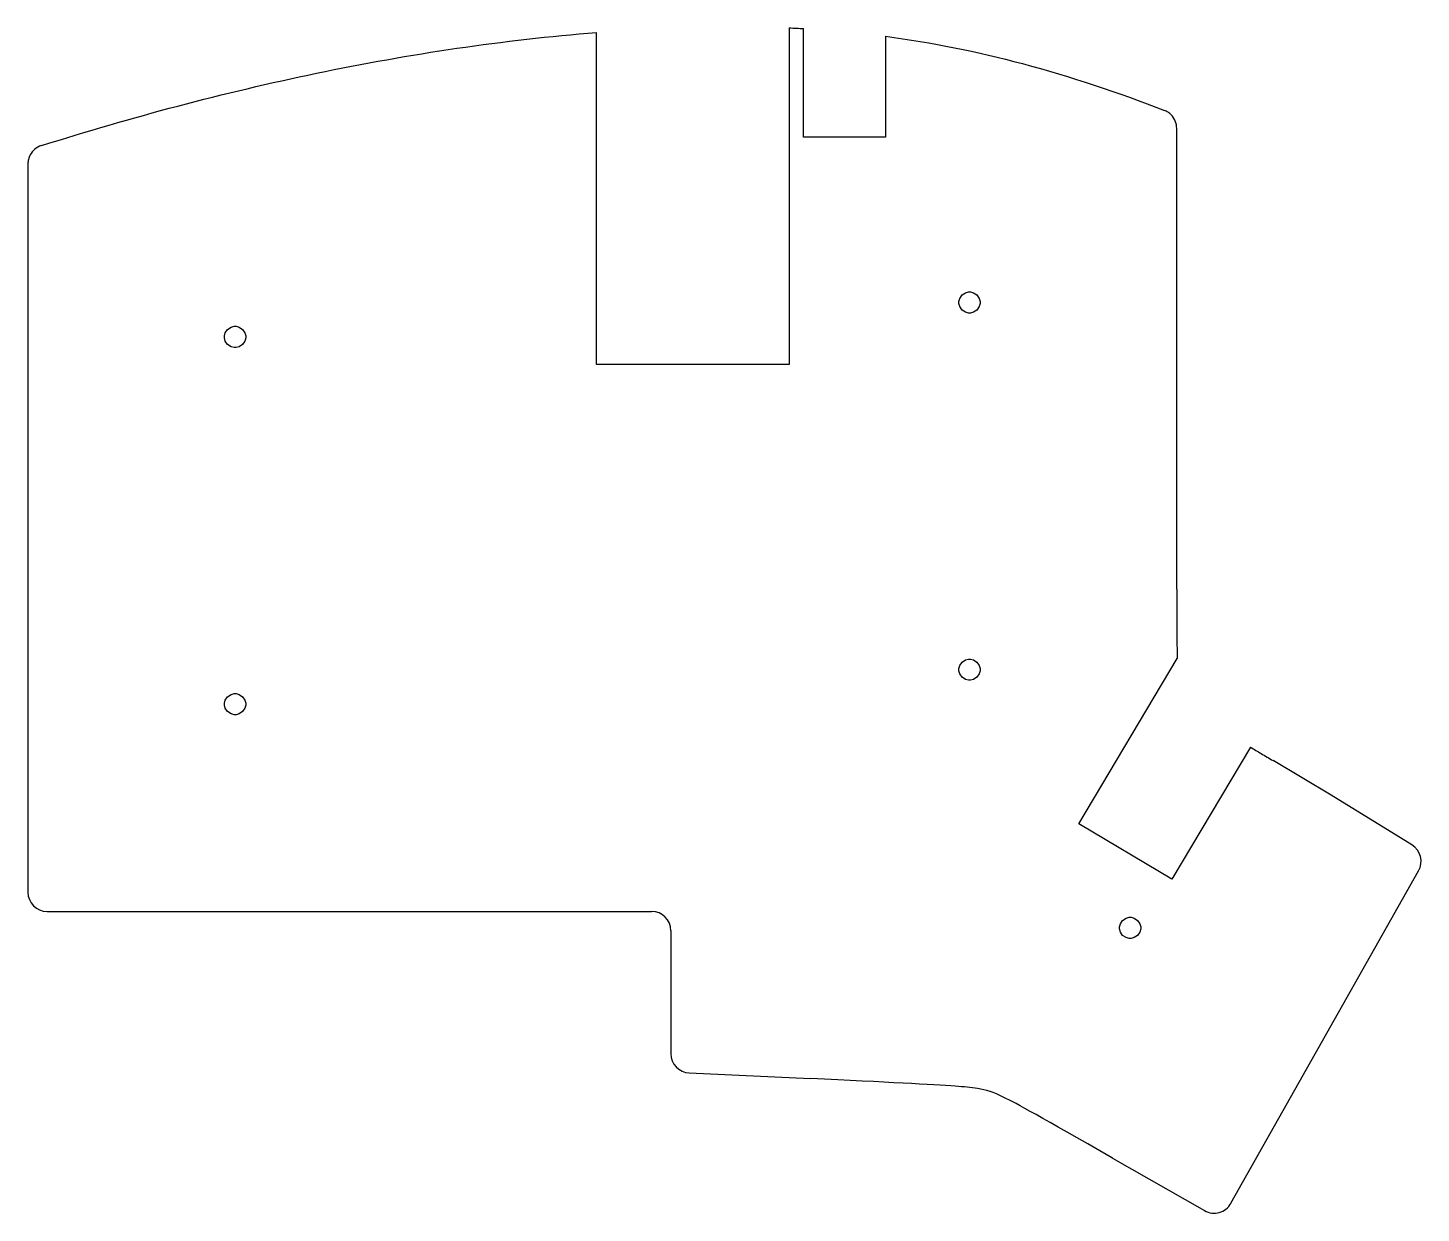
# Model space of a CAD drawing. Header units: millimetres. Extents: x -73 to 72, y -61 to 62.
import ezdxf

# ---------------------------------------------------------------- set-up
doc = ezdxf.new("R2010")
doc.units = ezdxf.units.MM
doc.layers.get('0').update_dxf_attribs({"linetype": 'CONTINUOUS'})

msp = doc.modelspace()

# ---------------------------------------------------------------- linework, layer by layer
for p, q in [((-13.61, 26.65), (-13.61, 61.09)), ((6.36, 61.57), (6.36, 26.65)), ((7.87, 50.24), (7.87, 61.49)), ((16.37, 60.7), (16.37, 50.24)), ((46.58, 3.31), (46.58, 51.13)), ((16.37, 50.24), (7.87, 50.24)), ((-72.63, 47.44), (-72.63, -28.11)), ((23.98, 33.18), (24.06, 33.5)), ((24.06, 33.5), (24.3, 33.85)), ((24.3, 33.85), (24.65, 34.08)), ((24.65, 34.08), (24.97, 34.17)), ((24.97, 34.17), (25.18, 34.17)), ((25.18, 34.17), (25.5, 34.08)), ((25.5, 34.08), (25.85, 33.85)), ((25.85, 33.85), (26.09, 33.5)), ((26.09, 33.5), (26.18, 33.18)), ((23.98, 32.96), (23.98, 33.18)), ((24.06, 32.64), (23.98, 32.96)), ((24.3, 32.29), (24.06, 32.64)), ((24.65, 32.06), (24.3, 32.29)), ((24.97, 31.97), (24.65, 32.06)), ((25.18, 31.97), (24.97, 31.97)), ((25.5, 32.06), (25.18, 31.97)), ((25.85, 32.29), (25.5, 32.06)), ((26.09, 32.64), (25.85, 32.29)), ((26.18, 32.96), (26.09, 32.64)), ((26.18, 33.18), (26.18, 32.96)), ((-51.9, 30.27), (-51.55, 30.51)), ((-51.55, 30.51), (-51.23, 30.6)), ((-51.23, 30.6), (-51.02, 30.6)), ((-51.02, 30.6), (-50.7, 30.51)), ((-50.7, 30.51), (-50.35, 30.27)), ((-52.22, 29.6), (-52.14, 29.92)), ((-52.22, 29.39), (-52.22, 29.6)), ((-52.14, 29.07), (-52.22, 29.39)), ((-52.14, 29.92), (-51.9, 30.27)), ((-51.9, 28.72), (-52.14, 29.07)), ((-50.35, 30.27), (-50.11, 29.92)), ((-50.11, 29.07), (-50.35, 28.72)), ((-50.11, 29.92), (-50.02, 29.6)), ((-50.02, 29.39), (-50.11, 29.07)), ((-50.02, 29.6), (-50.02, 29.39)), ((-51.55, 28.48), (-51.9, 28.72)), ((-51.23, 28.4), (-51.55, 28.48)), ((-51.02, 28.4), (-51.23, 28.4)), ((-50.7, 28.48), (-51.02, 28.4)), ((-50.35, 28.72), (-50.7, 28.48)), ((6.36, 26.65), (-13.61, 26.65)), ((24.06, -4.6), (24.3, -4.25)), ((24.3, -4.25), (24.65, -4.02)), ((24.65, -4.02), (24.97, -3.93)), ((24.97, -3.93), (25.18, -3.93)), ((25.18, -3.93), (25.5, -4.02)), ((25.5, -4.02), (25.85, -4.25)), ((25.85, -4.25), (26.09, -4.6)), ((36.42, -21.02), (46.63, -3.88)), ((23.98, -4.92), (24.06, -4.6)), ((23.98, -5.14), (23.98, -4.92)), ((24.06, -5.46), (23.98, -5.14)), ((24.3, -5.81), (24.06, -5.46)), ((26.09, -5.46), (25.85, -5.81)), ((26.09, -4.6), (26.18, -4.92)), ((26.18, -5.14), (26.09, -5.46)), ((26.18, -4.92), (26.18, -5.14)), ((24.65, -6.04), (24.3, -5.81)), ((24.97, -6.13), (24.65, -6.04)), ((25.18, -6.13), (24.97, -6.13)), ((25.5, -6.04), (25.18, -6.13)), ((25.85, -5.81), (25.5, -6.04)), ((-52.22, -8.5), (-52.14, -8.18)), ((-52.22, -8.71), (-52.22, -8.5)), ((-52.14, -8.18), (-51.9, -7.83)), ((-51.9, -7.83), (-51.55, -7.59)), ((-51.55, -7.59), (-51.23, -7.5)), ((-51.23, -7.5), (-51.02, -7.5)), ((-51.02, -7.5), (-50.7, -7.59)), ((-50.7, -7.59), (-50.35, -7.83)), ((-50.35, -7.83), (-50.11, -8.18)), ((-50.11, -8.18), (-50.02, -8.5)), ((-50.02, -8.5), (-50.02, -8.71)), ((-52.14, -9.03), (-52.22, -8.71)), ((-51.9, -9.38), (-52.14, -9.03)), ((-51.55, -9.62), (-51.9, -9.38)), ((-51.23, -9.7), (-51.55, -9.62)), ((-51.02, -9.7), (-51.23, -9.7)), ((-50.7, -9.62), (-51.02, -9.7)), ((-50.35, -9.38), (-50.7, -9.62)), ((-50.11, -9.03), (-50.35, -9.38)), ((-50.02, -8.71), (-50.11, -9.03)), ((54.25, -13.07), (46.09, -26.78)), ((62.62, -18.06), (56.58, -14.46)), ((70.99, -23.21), (62.62, -18.06)), ((46.09, -26.78), (36.42, -21.02)), ((52.21, -60.4), (71.68, -25.9)), ((-70.63, -30.11), (-7.91, -30.11)), ((40.65, -31.71), (40.73, -31.39)), ((40.65, -31.93), (40.65, -31.71)), ((40.73, -31.39), (40.97, -31.04)), ((40.97, -31.04), (41.32, -30.81)), ((41.32, -30.81), (41.64, -30.72)), ((41.64, -30.72), (41.85, -30.72)), ((41.85, -30.72), (42.17, -30.81)), ((42.17, -30.81), (42.52, -31.04)), ((42.52, -31.04), (42.76, -31.39)), ((42.76, -31.39), (42.84, -31.71)), ((42.84, -31.71), (42.84, -31.93)), ((-5.91, -32.11), (-5.91, -44.87)), ((40.73, -32.25), (40.65, -31.93)), ((40.97, -32.6), (40.73, -32.25)), ((41.32, -32.83), (40.97, -32.6)), ((41.64, -32.92), (41.32, -32.83)), ((41.85, -32.92), (41.64, -32.92)), ((42.17, -32.83), (41.85, -32.92)), ((42.52, -32.6), (42.17, -32.83)), ((42.76, -32.25), (42.52, -32.6)), ((42.84, -31.93), (42.76, -32.25)), ((-4, -46.87), (8.58, -47.46)), ((39.92, -55.7), (49.47, -61.15))]:
    msp.add_line(p, q)
for centre, start, end in [((69.94, -24.92), -29.447, 58.3877), ((-70.63, -28.11), 180, 270), ((-7.91, -32.11), 0, 90), ((-3.91, -44.87), 180, 267.28), ((50.46, -59.42), 240.2555, 330.553)]:
    msp.add_arc(centre, 2, start, end)
for points, knots in [([(-71.23, 49.35), (-61.9, 52.29), (-52.3, 54.86), (-32.96, 58.88), (-23.25, 60.32), (-13.61, 61.09)], [0.146659, 0.146659, 0.146659, 0.146659, 3.076298, 3.076298, 6.036619, 6.036619, 6.036619, 6.036619]), ([(6.36, 61.57), (6.61, 61.56), (6.87, 61.54), (7.37, 61.52), (7.62, 61.51), (7.87, 61.49)], [0, 0, 0, 0, 0.0746885, 0.0746885, 0.1498871, 0.1498871, 0.1498871, 0.1498871]), ([(16.37, 60.7), (21.2, 60.06), (25.88, 59.11), (35.58, 56.52), (40.49, 54.87), (45.31, 53)], [0, 0, 0, 0, 1.460185, 1.460185, 3.018477, 3.018477, 3.018477, 3.018477]), ([(46.58, 51.13), (46.58, 51.39), (46.53, 51.65), (46.34, 52.13), (46.19, 52.35), (45.91, 52.64), (45.8, 52.73), (45.56, 52.88), (45.44, 52.95), (45.31, 53)], [0, 0, 0, 0, 0.0781289, 0.0781289, 0.1562578, 0.1562578, 0.1984789, 0.1984789, 0.2407, 0.2407, 0.2407, 0.2407]), ([(-71.23, 49.35), (-71.48, 49.27), (-71.71, 49.14), (-72.11, 48.81), (-72.28, 48.61), (-72.47, 48.23), (-72.53, 48.08), (-72.61, 47.76), (-72.63, 47.6), (-72.63, 47.44)], [0, 0, 0, 0, 0.0781289, 0.0781289, 0.1562578, 0.1562578, 0.2049879, 0.2049879, 0.2537181, 0.2537181, 0.2537181, 0.2537181]), ([(46.58, 3.31), (46.58, 1.96), (46.58, 0.32), (46.6, -1.94), (46.61, -2.99), (46.63, -3.88)], [0, 0, 0, 0, 0.4042025, 0.4042025, 0.65263, 0.65263, 0.65263, 0.65263]), ([(54.25, -13.07), (54.61, -13.29), (54.98, -13.51), (55.75, -13.97), (56.17, -14.22), (56.58, -14.46)], [0, 0, 0, 0, 0.1261042, 0.1261042, 0.2697988, 0.2697988, 0.2697988, 0.2697988]), ([(39.92, -55.7), (32.5, -51.46), (29.99, -50.05), (27.55, -48.87), (26.85, -48.64), (25.27, -48.39), (24.49, -48.31), (21.26, -48.07), (16.5, -47.84), (8.58, -47.46)], [0, 0, 0, 0, 2.563571, 2.563571, 4.45958, 4.45958, 5.707808, 5.707808, 8.951726, 8.951726, 8.951726, 8.951726])]:
    msp.add_open_spline(points, degree=3, knots=knots)

doc.saveas('drawing.dxf')
